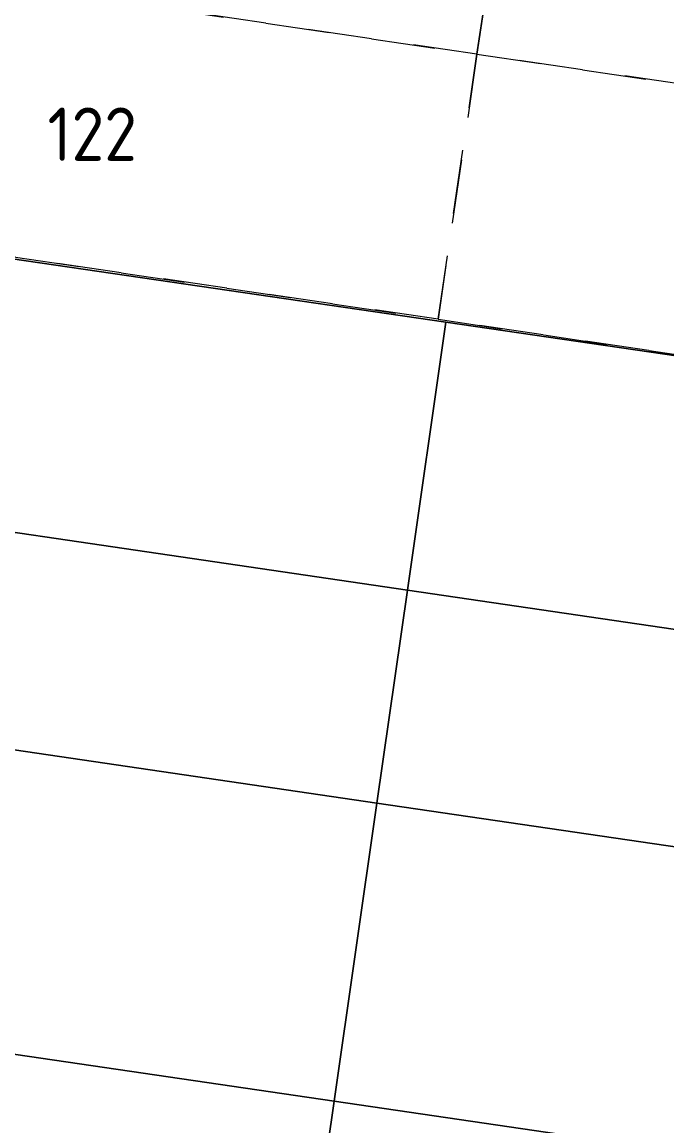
# Model space of a CAD drawing. Header units: metres. Extents: x 302924 to 306036, y 6267404 to 6269261.
# Drawn here: x 304106.1 to 304136.3, y 6268581.1 to 6268632.8 of the extents above; entities that cross this region are included whole.
import ezdxf

# ---------------------------------------------------------------- set-up
doc = ezdxf.new("R2010")
doc.units = ezdxf.units.M
doc.linetypes.add('Dash', pattern=[5, 3, -2])
for name, color, linetype, lineweight in [('_Lot Layout Future', 151, 'Continuous', 13), ('_Lot Layout Future - Lot No', 155, 'Continuous', 13), ('Cadastre Land Parcels_SP_EXT', 118, 'Continuous', 15)]:
    doc.layers.add(name, color=color, linetype=linetype, lineweight=lineweight)
doc.styles.add('LotNum', font='isocp.shx')

msp = doc.modelspace()

# ---------------------------------------------------------------- linework, layer by layer
at = {"layer": '_Lot Layout Future', "linetype": 'Dash', "transparency": 33554585}
for points in [[(304129.2475, 6268643.6588), (304094.6186, 6268648.7421), (304092.8032, 6268636.3747), (304127.432, 6268631.2913)], [(304163.8766, 6268638.5754), (304129.2475, 6268643.6588), (304127.432, 6268631.2913), (304162.0611, 6268626.208)], [(304162.0611, 6268626.208), (304127.432, 6268631.2913), (304125.6108, 6268618.8837), (304160.2035, 6268613.7509)]]:
    msp.add_lwpolyline(points, close=True, dxfattribs=at)
at = {"layer": 'Cadastre Land Parcels_SP_EXT', "linetype": 'Continuous'}
for points in [[(304170.0147, 6268676.9295), (303851.7737, 6268723.6085), (303842.2536, 6268660.1704), (303917.1958, 6268649.2305), (303933.0275, 6268646.9186), (303964.6899, 6268642.2965), (303996.3514, 6268637.6743), (304012.183, 6268635.3632), (304043.8454, 6268630.7399), (304075.5077, 6268626.1175), (304091.3384, 6268623.8062), (304125.9696, 6268618.7491), (304160.7015, 6268613.6781), (304170.0147, 6268676.9295)], [(304125.9696, 6268618.7491), (304091.3384, 6268623.8062), (304089.5427, 6268611.2819), (304124.1717, 6268606.207), (304125.9696, 6268618.7491)], [(304160.7015, 6268613.6781), (304125.9696, 6268618.7491), (304124.1717, 6268606.207), (304158.8557, 6268601.1191), (304160.7015, 6268613.6781)], [(304124.1717, 6268606.207), (304089.5427, 6268611.2819), (304088.1102, 6268601.3103), (304122.7392, 6268596.2353), (304124.1717, 6268606.207)], [(304158.8557, 6268601.1191), (304124.1717, 6268606.207), (304122.7392, 6268596.2353), (304157.3915, 6268591.1537), (304158.8557, 6268601.1191)], [(304122.7392, 6268596.2353), (304088.1102, 6268601.3103), (304086.1062, 6268587.3486), (304120.7351, 6268582.2726), (304122.7392, 6268596.2353)], [(304157.3915, 6268591.1537), (304122.7392, 6268596.2353), (304120.7351, 6268582.2726), (304155.3406, 6268577.202), (304157.3915, 6268591.1537)], [(304120.7351, 6268582.2726), (304086.1062, 6268587.3486), (304084.3159, 6268574.8832), (304118.9448, 6268569.8082), (304120.7351, 6268582.2726)], [(304155.3406, 6268577.202), (304120.7351, 6268582.2726), (304118.9448, 6268569.8082), (304153.5101, 6268564.7458), (304155.3406, 6268577.202)]]:
    msp.add_lwpolyline(points, close=True, dxfattribs=at)

# ---------------------------------------------------------------- next in the draw order: texts
at = {"layer": '_Lot Layout Future - Lot No', "linetype": 'Continuous', "transparency": 33554585, "insert": (304109.4092, 6268627.5485), "char_height": 2.5, "attachment_point": 5, "style": 'LotNum', "bg_fill": 3, "box_fill_scale": 1.1, "bg_fill_color": 256, "bg_fill_transparency": 0}
msp.add_mtext('122', dxfattribs=at)

# ---------------------------------------------------------------- next in the draw order: linework, layer by layer
at = {"layer": '_Lot Layout Future', "linetype": 'Dash', "transparency": 33554585}
msp.add_lwpolyline([(304167.1446, 6268660.8368), (304165.3291, 6268648.4694), (304163.8766, 6268638.5754), (304162.0611, 6268626.208), (304160.2035, 6268613.7509), (304125.6108, 6268618.8837), (304090.9819, 6268623.9672), (304092.8032, 6268636.3747), (304094.6186, 6268648.7421), (304096.071, 6268658.6361), (304097.8864, 6268671.0036)], dxfattribs=at)
msp.add_lwpolyline([(304167.1446, 6268660.8368), (304165.3291, 6268648.4694), (304163.8766, 6268638.5754), (304162.0611, 6268626.208), (304160.2035, 6268613.7509), (304125.6108, 6268618.8837), (304090.9819, 6268623.9672), (304092.8032, 6268636.3747), (304094.6186, 6268648.7421), (304096.071, 6268658.6361), (304097.8864, 6268671.0036)], dxfattribs=at)
msp.add_lwpolyline([(304127.432, 6268631.2913), (304092.8032, 6268636.3747), (304090.9819, 6268623.9672), (304125.6108, 6268618.8837)], close=True, dxfattribs=at)

doc.saveas('drawing.dxf')
